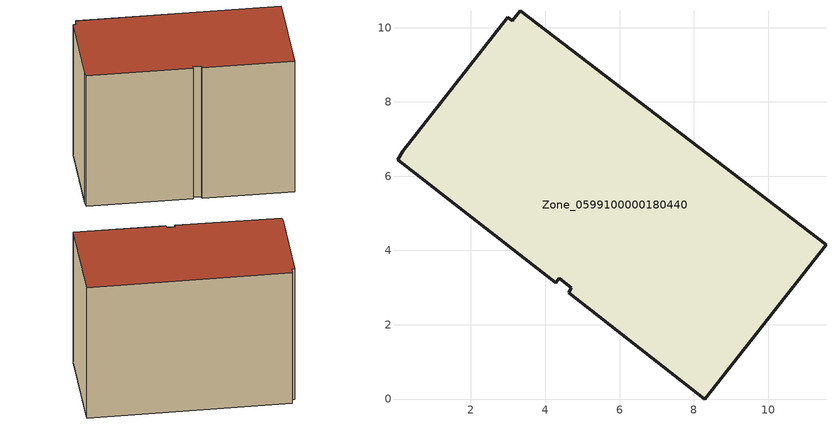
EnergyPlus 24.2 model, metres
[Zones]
Zone_0599100000180440
 floor ground (C_G): 0.16,6.67 2.99,10.28 3.11,10.19 3.33,10.45 11.56,4.16 8.3,0 4.63,2.86 4.7,2.99 4.38,3.25 4.28,3.13 0.02,6.44 z3.99
 wall outside (C_F): 11.56,4.16 3.33,10.45 3.11,10.19 2.99,10.28 0.16,6.67 0.02,6.44 4.28,3.13 4.38,3.25 4.7,2.99 4.63,2.86 8.3,0 11.56,4.16 z3.99:11.64
 roof outside (C_R): 4.38,3.25 4.7,2.99 4.63,2.86 8.3,0 11.56,4.16 3.33,10.45 3.11,10.19 2.99,10.28 0.16,6.67 0.02,6.44 4.28,3.13 z11.64
[BUILDING]
Pand.0599100000180440: North Axis=0; Terrain=City; Loads Convergence Tolerance Value=0.04; Temperature Convergence Tolerance Value=0.4; Solar Distribution=FullExterior; Maximum Number of Warmup Days=25; Minimum Number of Warmup Days=1
[Site:Location]
Rotterdam.The.Hague.AP_ZH_NLD Design_Conditions: Latitude=51.96; Longitude=4.45; Time Zone=1; Elevation=-4.5
[SITE:GROUNDTEMPERATURE:BUILDINGSURFACE]
18, 18, 18, 18, 18, 18, 18, 18, 18, 18, 18, 18
[MATERIAL] Thermal Absorptance=0.9; Solar Absorptance=0.7; Visible Absorptance=0.7
Name | Roughness | Thickness | Conductivity | Density | Specific Heat
G.TC.1975-1991 | MediumSmooth | 0.15 | 0.288461 | 540 | 1210
F.TC.1975-1991 | Rough | 0.3 | 0.230769 | 1920 | 840
R.TC.1975-1991 | MediumRough | 0.2 | 0.153846 | 1500 | 1000
[CONSTRUCTION]
C_G: G.TC.1975-1991
C_F: F.TC.1975-1991
C_R: R.TC.1975-1991
[ZONE]
Zone_0599100000180440: Type=1; Multiplier=1; Ceiling Height=Autocalculate; Volume=Autocalculate; Floor Area=autocalculate; Part of Total Floor Area=Yes
[ZONEINFILTRATION:DESIGNFLOWRATE]
Infil_Zone_0599100000180440: Zone or ZoneList or Space or SpaceList=Zone_0599100000180440; Schedule=AlwaysOn; Design Flow Rate Calculation Method=Flow/Area; Flow Rate per Floor Area=0.003; Constant Term Coefficient=1; Temperature Term Coefficient=0; Velocity Term Coefficient=0; Velocity Squared Term Coefficient=0
[HVACTEMPLATE:ZONE:IDEALLOADSAIRSYSTEM]
Zone_0599100000180440: Maximum Heating Supply Air Temperature=50; Minimum Cooling Supply Air Temperature=13; Maximum Heating Supply Air Humidity Ratio=0.0156; Minimum Cooling Supply Air Humidity Ratio=0.0077; Heating Limit=NoLimit; Cooling Limit=NoLimit; Dehumidification Control Type=ConstantSensibleHeatRatio; Cooling Sensible Heat Ratio=0.7; Dehumidification Setpoint=60; Humidification Control Type=None; Humidification Setpoint=30; Outdoor Air Method=None; Outdoor Air Flow Rate per Person=0.00944; Outdoor Air Flow Rate per Zone Floor Area=0; Outdoor Air Flow Rate per Zone=0; Demand Controlled Ventilation Type=None; Outdoor Air Economizer Type=NoEconomizer; Heat Recovery Type=None; Sensible Heat Recovery Effectiveness=0.7; Latent Heat Recovery Effectiveness=0.65
[ZONECONTROL:THERMOSTAT]
ThermostatControl_Zone_0599100000180440: Zone or ZoneList=Zone_0599100000180440; Control Type Schedule=DualSetpointControlType; Control 1=Thermostat_Zone_0599100000180440; Temperature Difference Between Cutout And Setpoint=0
[THERMOSTATSETPOINT:DUALSETPOINT]
Thermostat_Zone_0599100000180440: Heating Setpoint Temperature Schedule=HeatingSetpoint_Zone_0599100000180440; Cooling Setpoint Temperature Schedule=CoolingSetpoint_Zone_0599100000180440
[SCHEDULE:COMPACT]
HeatingSetpoint_Zone_0599100000180440: Through: 12/31, For: AllDays, Until: 24:00, 21
CoolingSetpoint_Zone_0599100000180440: Through: 12/31, For: AllDays, Until: 24:00, 24
DualSetpointControlType: Through: 12/31, For: AllDays, Until: 24:00, 4
AlwaysOn: Through: 12/31, For: AllDays, Until: 24:00, 1
